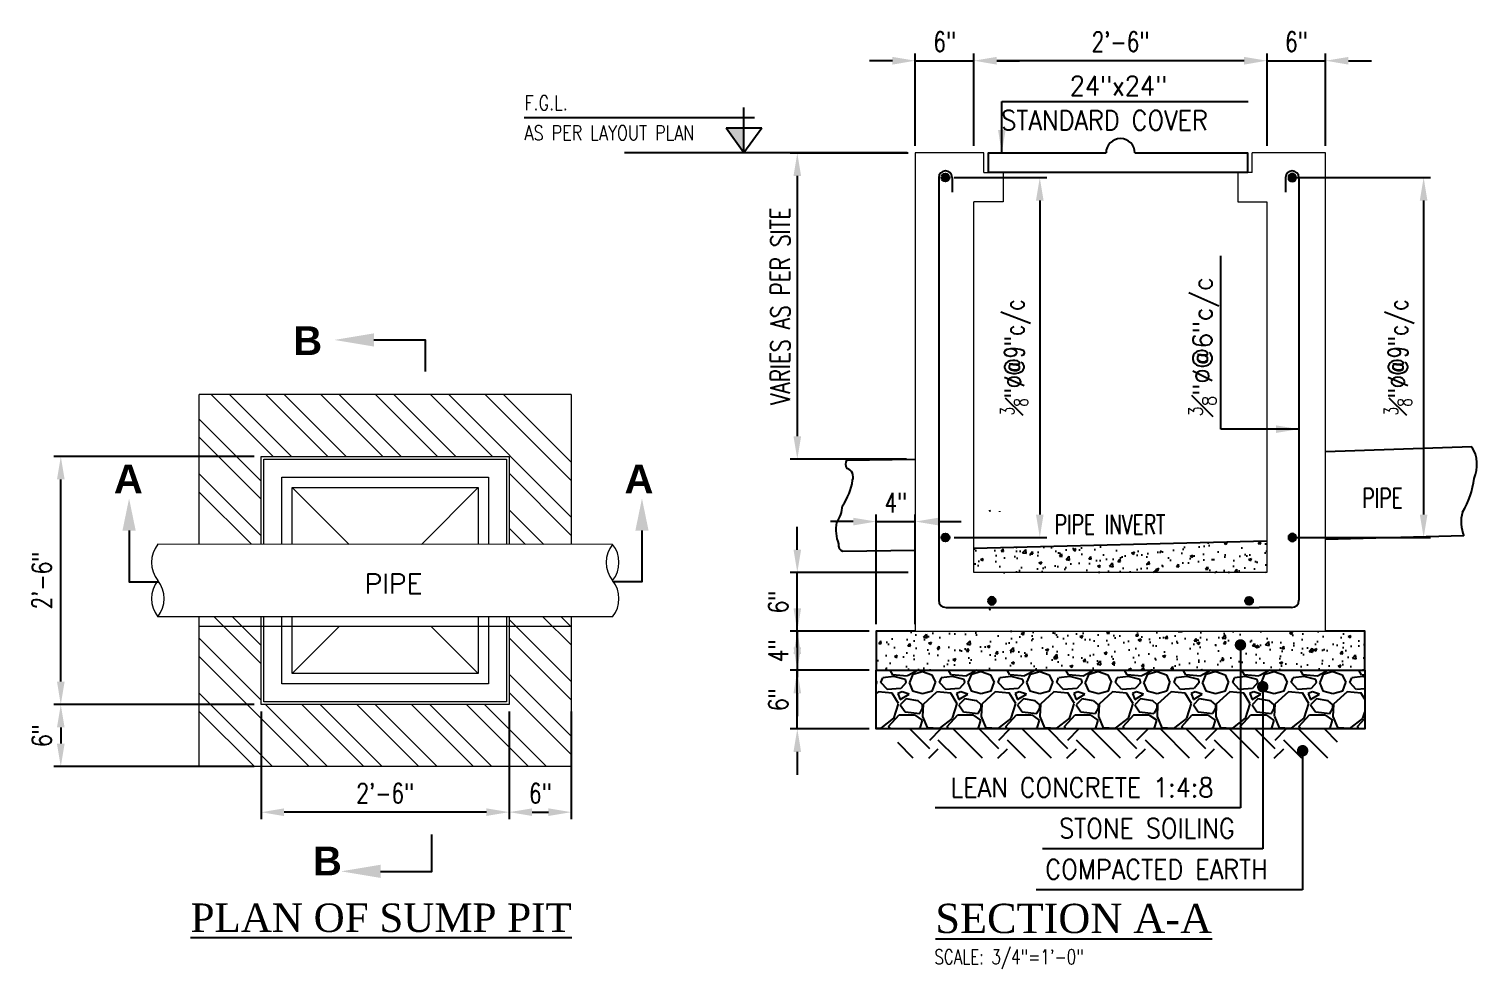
# Model space of a CAD drawing. Header units: feet. Extents: x 50754 to 76410, y 49660 to 67674.
# Drawn here: x 55891.7 to 56039.9, y 67235.7 to 67331.9 of the extents above; entities that cross this region are included whole.
import ezdxf

# ---------------------------------------------------------------- set-up
doc = ezdxf.new("R2010")
doc.units = ezdxf.units.FT
doc.header["$PDMODE"] = 32
doc.linetypes.add('HIDDENX2', pattern=[0.75, 0.5, -0.25])
for name, color, linetype in [('A-TYP-H-TEXT', 2, 'Continuous'), ('A-TYP-ST-LEVEL', 1, 'Continuous'), ('axis', 8, 'Continuous'), ('BEAM', 2, 'Continuous'), ('BOT-STEEL', 6, 'Continuous'), ('dim', 1, 'Continuous'), ('hatch', 8, 'Continuous'), ('PL', 1, 'Continuous'), ('S-BLOWUP COLUMN', 4, 'Continuous'), ('Sewer Details Hatch', 1, 'Continuous'), ('TEXT', 3, 'Continuous'), ('Water Supply Details Text', 3, 'Continuous'), ('X Line', 1, 'Continuous')]:
    doc.layers.add(name, color=color, linetype=linetype)
doc.layers.add('P Man Hole Details', color=3, linetype='Continuous', lineweight=0)
doc.styles.add('HADINGS', font='times.ttf')
doc.styles.add('L100', font='simplex_.ttf', dxfattribs={"height": 0.1})
doc.styles.add('rizwan', font='romans.shx', dxfattribs={"width": 0.75})
doc.styles.add('ROMANC', font='times.ttf')
doc.styles.add('ROMANS', font='romans.shx', dxfattribs={"width": 0.9})
doc.styles.add('SECTION TX', font='romans.shx', dxfattribs={"width": 0.7})
doc.styles.add('STYLE4', font='romans.shx')
doc.dimstyles.new('STYLE-64', dxfattribs={"dimscale": 64, "dimtxt": 0.09375, "dimasz": 0.09375, "dimexe": 0.0625, "dimexo": 0.0625, "dimgap": 0.03125, "dimtad": 1, "dimzin": 3, "dimdsep": 46, "dimlunit": 4, "dimtxsty": 'rizwan', "dimcen": 0.125, "dimdle": 4, "dimclrd": 1, "dimclre": 1, "dimclrt": 2, "dimadec": 0, "dimazin": 0, "dimtfac": 0.5, "dimtix": 1, "dimtmove": 2, "dimatfit": 3, "dimfxl": 1, "dimfrac": 1, "dimtolj": 1, "dimtzin": 3, "dimarcsym": 0})

# ---------------------------------------------------------------- blocks, each defined once
blk = doc.blocks.new('*D62')
at = {"layer": 'Defpoints', "color": 0, "ltscale": 1.5, "transparency": 16777216}
for p in [(55940.85, 67262.74, -4159.8), (55947.2, 67262.74, -4159.8), (55947.2, 67251.73)]:
    blk.add_point(p, dxfattribs=at)
at = {"layer": 'dim', "color": 1, "lineweight": -2, "ltscale": 1.5, "transparency": 16777216}
for p, q in [((55940.85, 67262.02), (55940.85, 67251.01)), ((55947.2, 67262.02), (55947.2, 67251.01)), ((55943.2, 67251.73), (55944.86, 67251.73))]:
    blk.add_line(p, q, dxfattribs=at)
at = {"layer": 'dim', "color": 1, "ltscale": 1.5, "transparency": 16777216}
for points in [[(55943.2, 67252.12), (55943.2, 67251.34), (55940.85, 67251.73)], [(55944.86, 67252.12), (55944.86, 67251.34), (55947.2, 67251.73)]]:
    blk.add_solid(points, dxfattribs=at)
at = {"layer": 'dim', "color": 2, "ltscale": 1.5, "transparency": 16777216, "insert": (55944.03, 67253.67), "char_height": 2, "attachment_point": 5, "style": 'rizwan'}
blk.add_mtext('\\A1;6"', dxfattribs=at)
blk = doc.blocks.new('*D63')
at = {"layer": 'Defpoints', "color": 0, "ltscale": 1.5, "transparency": 16777216}
for p in [(55915.46, 67262.74, -4159.8), (55894.95, 67256.4), (55915.46, 67256.4, -4159.8)]:
    blk.add_point(p, dxfattribs=at)
at = {"layer": 'dim', "color": 1, "lineweight": -2, "ltscale": 1.5, "transparency": 16777216}
for p, q in [((55914.74, 67262.74), (55894.23, 67262.74)), ((55894.95, 67260.4), (55894.95, 67258.74)), ((55914.74, 67256.4), (55894.23, 67256.4))]:
    blk.add_line(p, q, dxfattribs=at)
at = {"layer": 'dim', "color": 1, "ltscale": 1.5, "transparency": 16777216}
for points in [[(55894.56, 67260.4), (55895.34, 67260.4), (55894.95, 67262.74)], [(55894.56, 67258.74), (55895.34, 67258.74), (55894.95, 67256.4)]]:
    blk.add_solid(points, dxfattribs=at)
at = {"layer": 'dim', "color": 2, "ltscale": 1.5, "transparency": 16777216, "insert": (55893.01, 67259.57), "char_height": 2, "attachment_point": 5, "rotation": 90, "style": 'rizwan'}
blk.add_mtext('\\A1;6"', dxfattribs=at)
blk = doc.blocks.new('*D54')
at = {"layer": 'Defpoints', "color": 0, "ltscale": 1.5, "transparency": 16777216}
for p in [(55894.95, 67288.13), (55915.46, 67288.13, -4159.8), (55915.46, 67262.74, -4159.8)]:
    blk.add_point(p, dxfattribs=at)
at = {"layer": 'dim', "color": 1, "lineweight": -2, "ltscale": 1.5, "transparency": 16777216}
for p, q in [((55914.74, 67288.13), (55894.23, 67288.13)), ((55894.95, 67265.09), (55894.95, 67285.79)), ((55914.74, 67262.74), (55894.23, 67262.74))]:
    blk.add_line(p, q, dxfattribs=at)
at = {"layer": 'dim', "color": 1, "ltscale": 1.5, "transparency": 16777216}
for points in [[(55894.56, 67285.79), (55895.34, 67285.79), (55894.95, 67288.13)], [(55894.56, 67265.09), (55895.34, 67265.09), (55894.95, 67262.74)]]:
    blk.add_solid(points, dxfattribs=at)
at = {"layer": 'dim', "color": 2, "ltscale": 1.5, "transparency": 16777216, "insert": (55893.01, 67275.44), "char_height": 2, "attachment_point": 5, "rotation": 90, "style": 'rizwan'}
blk.add_mtext('\\A1;2\'-6"', dxfattribs=at)
blk = doc.blocks.new('*D55')
at = {"layer": 'Defpoints', "color": 0, "ltscale": 1.5, "transparency": 16777216}
for p in [(55915.46, 67262.74, -4159.8), (55940.85, 67262.75, -4159.8), (55915.46, 67251.72)]:
    blk.add_point(p, dxfattribs=at)
at = {"layer": 'dim', "color": 1, "lineweight": -2, "ltscale": 1.5, "transparency": 16777216}
for p, q in [((55915.46, 67262.02), (55915.46, 67251)), ((55940.85, 67262.03), (55940.85, 67251.01)), ((55938.51, 67251.73), (55917.81, 67251.73))]:
    blk.add_line(p, q, dxfattribs=at)
at = {"layer": 'dim', "color": 1, "ltscale": 1.5, "transparency": 16777216}
for points in [[(55917.81, 67252.12), (55917.81, 67251.33), (55915.46, 67251.72)], [(55938.51, 67252.12), (55938.51, 67251.34), (55940.85, 67251.73)]]:
    blk.add_solid(points, dxfattribs=at)
at = {"layer": 'dim', "color": 2, "ltscale": 1.5, "transparency": 16777216, "insert": (55928.16, 67253.67), "char_height": 2, "attachment_point": 5, "rotation": 0.0073, "style": 'rizwan'}
blk.add_mtext('\\A1;2\'-6"', dxfattribs=at)
blk = doc.blocks.new('*D101')
at = {"layer": 'Defpoints', "color": 0, "ltscale": 1.5, "transparency": 16777216}
for p in [(55988.42, 67328.64), (55982.42, 67319.19), (55988.42, 67319.19)]:
    blk.add_point(p, dxfattribs=at)
at = {"layer": 'dim', "color": 1, "lineweight": -2, "ltscale": 1.5, "transparency": 16777216}
for p, q in [((55980.07, 67328.64), (55977.73, 67328.64)), ((55982.42, 67319.91), (55982.42, 67329.36)), ((55982.42, 67328.64), (55988.42, 67328.64)), ((55988.42, 67319.91), (55988.42, 67329.36)), ((55990.76, 67328.64), (55993.1, 67328.64))]:
    blk.add_line(p, q, dxfattribs=at)
at = {"layer": 'dim', "color": 1, "ltscale": 1.5, "transparency": 16777216}
for points in [[(55980.07, 67329.03), (55980.07, 67328.24), (55982.42, 67328.64)], [(55990.76, 67329.03), (55990.76, 67328.24), (55988.42, 67328.64)]]:
    blk.add_solid(points, dxfattribs=at)
at = {"layer": 'dim', "color": 2, "ltscale": 1.5, "transparency": 16777216, "insert": (55985.42, 67330.58), "char_height": 2, "attachment_point": 5, "style": 'rizwan'}
blk.add_mtext('\\A1;6"', dxfattribs=at)
blk = doc.blocks.new('*D102')
at = {"layer": 'Defpoints', "color": 0, "ltscale": 1.5, "transparency": 16777216}
for p in [(56024.42, 67328.64), (56018.42, 67319.19), (56024.42, 67319.19)]:
    blk.add_point(p, dxfattribs=at)
at = {"layer": 'dim', "color": 1, "lineweight": -2, "ltscale": 1.5, "transparency": 16777216}
for p, q in [((56016.07, 67328.64), (56013.73, 67328.64)), ((56018.42, 67319.91), (56018.42, 67329.36)), ((56018.42, 67328.64), (56024.42, 67328.64)), ((56024.42, 67319.91), (56024.42, 67329.36)), ((56026.76, 67328.64), (56029.1, 67328.64))]:
    blk.add_line(p, q, dxfattribs=at)
at = {"layer": 'dim', "color": 1, "ltscale": 1.5, "transparency": 16777216}
for points in [[(56016.07, 67329.03), (56016.07, 67328.24), (56018.42, 67328.64)], [(56026.76, 67329.03), (56026.76, 67328.24), (56024.42, 67328.64)]]:
    blk.add_solid(points, dxfattribs=at)
at = {"layer": 'dim', "color": 2, "ltscale": 1.5, "transparency": 16777216, "insert": (56021.42, 67330.58), "char_height": 2, "attachment_point": 5, "style": 'rizwan'}
blk.add_mtext('\\A1;6"', dxfattribs=at)
blk = doc.blocks.new('*D103')
at = {"layer": 'Defpoints', "color": 0, "ltscale": 1.5, "transparency": 16777216}
for p in [(55982.42, 67319.19), (55970.34, 67287.87), (55982.23, 67287.87)]:
    blk.add_point(p, dxfattribs=at)
at = {"layer": 'dim', "color": 1, "lineweight": -2, "ltscale": 1.5, "transparency": 16777216}
for p, q in [((55981.7, 67319.19), (55969.62, 67319.19)), ((55970.34, 67316.85), (55970.34, 67290.21)), ((55981.51, 67287.87), (55969.62, 67287.87))]:
    blk.add_line(p, q, dxfattribs=at)
at = {"layer": 'dim', "color": 1, "ltscale": 1.5, "transparency": 16777216}
for points in [[(55969.95, 67316.85), (55970.73, 67316.85), (55970.34, 67319.19)], [(55969.95, 67290.21), (55970.73, 67290.21), (55970.34, 67287.87)]]:
    blk.add_solid(points, dxfattribs=at)
at = {"layer": 'dim', "color": 2, "ltscale": 1.5, "transparency": 16777216, "insert": (55968.59, 67303.53), "char_height": 2, "attachment_point": 5, "rotation": 90, "style": 'rizwan'}
blk.add_mtext('\\A1;VARIES AS PER SITE', dxfattribs=at)
blk = doc.blocks.new('*D104')
at = {"layer": 'Defpoints', "color": 0, "ltscale": 1.5, "transparency": 16777216}
for p in [(55970.34, 67276.25), (55982.42, 67276.25), (55978.42, 67270.25)]:
    blk.add_point(p, dxfattribs=at)
at = {"layer": 'dim', "color": 1, "lineweight": -2, "ltscale": 1.5, "transparency": 16777216}
for p, q in [((55970.34, 67278.59), (55970.34, 67280.94)), ((55981.7, 67276.25), (55969.62, 67276.25)), ((55970.34, 67270.25), (55970.34, 67276.25)), ((55977.7, 67270.25), (55969.62, 67270.25)), ((55970.34, 67267.9), (55970.34, 67265.56))]:
    blk.add_line(p, q, dxfattribs=at)
at = {"layer": 'dim', "color": 1, "ltscale": 1.5, "transparency": 16777216}
for points in [[(55969.95, 67278.59), (55970.73, 67278.59), (55970.34, 67276.25)], [(55969.95, 67267.9), (55970.73, 67267.9), (55970.34, 67270.25)]]:
    blk.add_solid(points, dxfattribs=at)
at = {"layer": 'dim', "color": 2, "ltscale": 1.5, "transparency": 16777216, "insert": (55968.4, 67273.25), "char_height": 2, "attachment_point": 5, "rotation": 90, "style": 'rizwan'}
blk.add_mtext('\\A1;6"', dxfattribs=at)
blk = doc.blocks.new('*D105')
at = {"layer": 'Defpoints', "color": 0, "ltscale": 1.5, "transparency": 16777216}
for p in [(55978.42, 67270.25), (55970.34, 67266.25), (55978.42, 67266.25)]:
    blk.add_point(p, dxfattribs=at)
at = {"layer": 'dim', "color": 1, "lineweight": -2, "ltscale": 1.5, "transparency": 16777216}
for p, q in [((55970.34, 67272.59), (55970.34, 67274.94)), ((55977.7, 67270.25), (55969.62, 67270.25)), ((55970.34, 67270.25), (55970.34, 67266.25)), ((55977.7, 67266.25), (55969.62, 67266.25)), ((55970.34, 67263.9), (55970.34, 67261.56))]:
    blk.add_line(p, q, dxfattribs=at)
at = {"layer": 'dim', "color": 1, "ltscale": 1.5, "transparency": 16777216}
for points in [[(55969.95, 67272.59), (55970.73, 67272.59), (55970.34, 67270.25)], [(55969.95, 67263.9), (55970.73, 67263.9), (55970.34, 67266.25)]]:
    blk.add_solid(points, dxfattribs=at)
at = {"layer": 'dim', "color": 2, "ltscale": 1.5, "transparency": 16777216, "insert": (55968.4, 67268.25), "char_height": 2, "attachment_point": 5, "rotation": 90, "style": 'rizwan'}
blk.add_mtext('\\A1;4"', dxfattribs=at)
blk = doc.blocks.new('A$C76BB0DB5')
at = {"layer": 'BOT-STEEL', "ltscale": 0.05}
h = blk.add_hatch(color=256, dxfattribs=at)
h.dxf.hatch_style = 1
h.paths.add_polyline_path([(-0.75, 0, 1), (0.75, 0, 1)])
blk.add_circle((0, 0), 0.75, dxfattribs=at)
blk = doc.blocks.new('*D106')
at = {"layer": 'Defpoints', "color": 0, "ltscale": 1.5, "transparency": 16777216}
for p in [(55982.42, 67281.47), (55978.42, 67270.25), (55982.42, 67270.25)]:
    blk.add_point(p, dxfattribs=at)
at = {"layer": 'dim', "color": 1, "lineweight": -2, "ltscale": 1.5, "transparency": 16777216}
for p, q in [((55978.42, 67270.97), (55978.42, 67282.19)), ((55982.42, 67270.97), (55982.42, 67282.19)), ((55976.07, 67281.47), (55973.73, 67281.47)), ((55978.42, 67281.47), (55982.42, 67281.47)), ((55984.76, 67281.47), (55987.1, 67281.47))]:
    blk.add_line(p, q, dxfattribs=at)
at = {"layer": 'dim', "color": 1, "ltscale": 1.5, "transparency": 16777216}
for points in [[(55976.07, 67281.86), (55976.07, 67281.08), (55978.42, 67281.47)], [(55984.76, 67281.86), (55984.76, 67281.08), (55982.42, 67281.47)]]:
    blk.add_solid(points, dxfattribs=at)
at = {"layer": 'dim', "color": 2, "ltscale": 1.5, "transparency": 16777216, "insert": (55980.42, 67283.41), "char_height": 2, "attachment_point": 5, "style": 'rizwan'}
blk.add_mtext('\\A1;4"', dxfattribs=at)
blk = doc.blocks.new('*D107')
at = {"layer": 'Defpoints', "color": 0, "ltscale": 1.5, "transparency": 16777216}
for p in [(55988.42, 67328.64), (55988.42, 67319.19), (56018.42, 67319.19)]:
    blk.add_point(p, dxfattribs=at)
at = {"layer": 'dim', "color": 1, "lineweight": -2, "ltscale": 1.5, "transparency": 16777216}
for p, q in [((55988.42, 67319.91), (55988.42, 67329.36)), ((56016.07, 67328.64), (55990.76, 67328.64)), ((56018.42, 67319.91), (56018.42, 67329.36))]:
    blk.add_line(p, q, dxfattribs=at)
at = {"layer": 'dim', "color": 1, "ltscale": 1.5, "transparency": 16777216}
for points in [[(55990.76, 67329.03), (55990.76, 67328.24), (55988.42, 67328.64)], [(56016.07, 67329.03), (56016.07, 67328.24), (56018.42, 67328.64)]]:
    blk.add_solid(points, dxfattribs=at)
at = {"layer": 'dim', "color": 2, "ltscale": 1.5, "transparency": 16777216, "insert": (56003.42, 67330.58), "char_height": 2, "attachment_point": 5, "style": 'rizwan'}
blk.add_mtext('\\A1;2\'-6"', dxfattribs=at)
blk = doc.blocks.new('*D108')
at = {"layer": 'Defpoints', "color": 0, "ltscale": 1.5, "transparency": 16777216}
for p in [(55985.68, 67316.68), (55985.68, 67279.84), (55995.16, 67279.84)]:
    blk.add_point(p, dxfattribs=at)
at = {"layer": 'dim', "color": 1, "lineweight": -2, "ltscale": 1.5, "transparency": 16777216}
for p, q in [((55986.4, 67316.68), (55995.88, 67316.68)), ((55995.16, 67314.33), (55995.16, 67282.19)), ((55986.4, 67279.84), (55995.88, 67279.84))]:
    blk.add_line(p, q, dxfattribs=at)
at = {"layer": 'dim', "color": 1, "ltscale": 1.5, "transparency": 16777216}
for points in [[(55994.77, 67314.33), (55995.55, 67314.33), (55995.16, 67316.68)], [(55994.77, 67282.19), (55995.55, 67282.19), (55995.16, 67279.84)]]:
    blk.add_solid(points, dxfattribs=at)
at = {"layer": 'dim', "color": 2, "ltscale": 1.5, "transparency": 16777216, "insert": (55992.68, 67298.26), "char_height": 2, "attachment_point": 5, "rotation": 90, "style": 'rizwan'}
blk.add_mtext('\\A1;{\\H0.7x;\\S3#8;\\H1.4286x;"%%C@9"c/c}', dxfattribs=at)
blk = doc.blocks.new('*D109')
at = {"layer": 'Defpoints', "color": 0, "ltscale": 1.5, "transparency": 16777216}
for p in [(56020.6, 67316.68), (56020.6, 67279.84), (56034.45, 67279.84)]:
    blk.add_point(p, dxfattribs=at)
at = {"layer": 'dim', "color": 1, "lineweight": -2, "ltscale": 1.5, "transparency": 16777216}
for p, q in [((56021.32, 67316.68), (56035.17, 67316.68)), ((56034.45, 67314.33), (56034.45, 67282.19)), ((56021.32, 67279.84), (56035.17, 67279.84))]:
    blk.add_line(p, q, dxfattribs=at)
at = {"layer": 'dim', "color": 1, "ltscale": 1.5, "transparency": 16777216}
for points in [[(56034.06, 67314.33), (56034.84, 67314.33), (56034.45, 67316.68)], [(56034.06, 67282.19), (56034.84, 67282.19), (56034.45, 67279.84)]]:
    blk.add_solid(points, dxfattribs=at)
at = {"layer": 'dim', "color": 2, "ltscale": 1.5, "transparency": 16777216, "insert": (56031.96, 67298.26), "char_height": 2, "attachment_point": 5, "rotation": 90, "style": 'rizwan'}
blk.add_mtext('\\A1;{\\H0.7x;\\S3#8;\\H1.4286x;"%%C@9"c/c}', dxfattribs=at)
blk = doc.blocks.new('*D110')
at = {"layer": 'Defpoints', "color": 0, "ltscale": 1.5, "transparency": 16777216}
for p in [(55970.34, 67266.25), (55978.42, 67266.25), (55978.42, 67260.25)]:
    blk.add_point(p, dxfattribs=at)
at = {"layer": 'dim', "color": 1, "lineweight": -2, "ltscale": 1.5, "transparency": 16777216}
for p, q in [((55970.34, 67268.59), (55970.34, 67270.94)), ((55977.7, 67266.25), (55969.62, 67266.25)), ((55970.34, 67260.25), (55970.34, 67266.25)), ((55977.7, 67260.25), (55969.62, 67260.25)), ((55970.34, 67257.9), (55970.34, 67255.56))]:
    blk.add_line(p, q, dxfattribs=at)
at = {"layer": 'dim', "color": 1, "ltscale": 1.5, "transparency": 16777216}
for points in [[(55969.95, 67268.59), (55970.73, 67268.59), (55970.34, 67266.25)], [(55969.95, 67257.9), (55970.73, 67257.9), (55970.34, 67260.25)]]:
    blk.add_solid(points, dxfattribs=at)
at = {"layer": 'dim', "color": 2, "ltscale": 1.5, "transparency": 16777216, "insert": (55968.4, 67263.25), "char_height": 2, "attachment_point": 5, "rotation": 90, "style": 'rizwan'}
blk.add_mtext('\\A1;6"', dxfattribs=at)

msp = doc.modelspace()

# ---------------------------------------------------------------- hatches: boundary and pattern name
at = {"layer": 'A-TYP-ST-LEVEL', "linetype": 'Continuous', "ltscale": 1.5}
msp.add_hatch(color=1, dxfattribs=at).paths.add_polyline_path([(55963.05128, 67321.72598), (55964.88092, 67321.72598), (55964.88092, 67319.19467)])
at = {"layer": 'BEAM'}
h = msp.add_hatch(dxfattribs=at)
h.set_pattern_fill('AR-CONC', color=252, scale=0.416667, style=0)
h.set_pattern_definition([(50, (57427.6597, 64257.3092), (2.9885841, -0.2614672), [0.3125, -3.4375]), (355, (57427.6597, 64257.3092), (-0.5781306, 3.134134), [0.25, -2.75]), (100.45144, (57427.9088, 64257.2874), (2.4104535, 2.8726666), [0.265584, -2.9214255]), (46.1842, (57427.6597, 64258.1425), (4.446839, -0.6896637), [0.46875, -5.15625]), (96.63564, (57428.0303, 64258.085), (3.894425, 4.0588275), [0.3983764, -4.3821407]), (351.18416, (57427.6597, 64258.1425), (3.894425, 4.0588275), [0.375, -4.125]), (21, (57428.0764, 64257.9342), (2.4871127, -1.6775787), [0.3125, -3.4375]), (326, (57428.0764, 64257.9342), (1.013814, 3.0214585), [0.25, -2.75]), (71.45144, (57428.2837, 64257.7944), (3.5009266, 1.3438798), [0.265584, -2.9214255]), (37.5, (57427.6597, 64257.3092), (0.05066606, 1.38705772), [0, -2.7166667, 0, -2.7916667, 0, -2.7604167]), (7.5, (57427.6597, 64257.3092), (1.0961231, 1.6433821), [0, -1.5916667, 0, -2.6541667, 0, -1.0520833]), (327.5, (57426.7306, 64257.3092), (2.22426015, -0.09397863), [0, -1.0416667, 0, -3.25, 0, -4.3125]), (317.5, (57426.314, 64257.3092), (2.4299424, 0.4171041), [0, -1.3541667, 0, -2.1583333, 0, -3.0625])])
h.paths.add_polyline_path([(56018.41715, 67276.2481), (56018.41715, 67279.47752), (55988.41715, 67278.69913), (55988.41715, 67276.2481)])
h = msp.add_hatch(dxfattribs=at)
h.set_pattern_fill('AR-CONC', color=252, scale=0.416667, style=0)
h.set_pattern_definition([(50, (54895.4333, 65171.3706), (2.988584, -0.2614672), [0.3125, -3.4375]), (355, (54895.4333, 65171.3706), (-0.5781306, 3.134134), [0.25, -2.75]), (100.45144, (54895.6823, 65171.3488), (2.4104535, 2.8726666), [0.265584, -2.9214255]), (46.1842, (54895.4333, 65172.204), (4.446839, -0.6896637), [0.46875, -5.15625]), (96.63564, (54895.804, 65172.1465), (3.894425, 4.0588275), [0.398376, -4.382141]), (351.18416, (54895.4333, 65172.204), (3.894425, 4.0588275), [0.375, -4.125]), (21, (54895.85, 65171.9956), (2.4871127, -1.6775787), [0.3125, -3.4375]), (326, (54895.85, 65171.9956), (1.013814, 3.0214585), [0.25, -2.75]), (71.45144, (54896.0572, 65171.8558), (3.5009266, 1.3438798), [0.265584, -2.9214255]), (37.5, (54895.4333, 65171.3706), (0.05066606, 1.38705772), [0, -2.7166667, 0, -2.7916667, 0, -2.7604167]), (7.5, (54895.4333, 65171.3706), (1.0961231, 1.6433821), [0, -1.5916667, 0, -2.6541667, 0, -1.0520833]), (327.5, (54894.5041, 65171.3706), (2.22426015, -0.09397863), [0, -1.0416667, 0, -3.25, 0, -4.3125]), (317.5, (54894.0874, 65171.3706), (2.4299424, 0.4171041), [0, -1.3541667, 0, -2.1583333, 0, -3.0625])])
h.paths.add_polyline_path([(56028.41715, 67266.2481), (56028.41715, 67270.2481), (56015.30649, 67270.2481), (55982.41715, 67270.2481), (55978.41715, 67270.2481), (55978.41715, 67266.2481)])
h = msp.add_hatch(dxfattribs=at)
h.set_pattern_fill('EARTH', color=252, scale=20, angle=45, style=0)
h.set_pattern_definition([(45, (-159443.267, 21473.942), (4e-16, 7.07106781), [5, -5]), (45, (-159444.593, 21475.268), (4e-16, 7.07106781), [5, -5]), (45, (-159445.9186, 21476.5937), (4e-16, 7.07106781), [5, -5]), (135, (-159445.9186, 21477.4776), (-7.07106781, 9e-16), [5, -5]), (135, (-159444.593, 21478.8034), (-7.07106781, 9e-16), [5, -5]), (135, (-159443.267, 21480.129), (-7.07106781, 9e-16), [5, -5])])
h.paths.add_polyline_path([(56025.63505, 67260.2481), (56023.75374, 67260.2481), (55980.61858, 67260.2481), (55980.61858, 67257.2481), (56025.63505, 67257.2481)])
at = {"layer": 'hatch'}
h = msp.add_hatch(dxfattribs=at)
h.set_pattern_fill('GRAVEL', color=252, scale=6)
h.set_pattern_definition([(228.012788, (56485.44597, 65476.96106), (-48, -54), [0.807216, -79.914528]), (184.96974, (56484.90597, 65476.36106), (72, 6), [1.385208, -137.135549]), (132.510447, (56483.52597, 65476.24106), (60, -66), [0.976728, -96.696196]), (267.273689, (56481.18597, 65474.74106), (6, 120), [1.261428, -124.881348]), (292.833654, (56481.12597, 65473.48106), (-30, 72), [1.23693, -122.456239]), (357.273689, (56481.60597, 65472.34106), (-120, 6), [1.261428, -124.881348]), (37.69424, (56482.86597, 65472.28106), (-78, -60), [1.668174, -165.149091]), (72.255328, (56484.18597, 65473.30106), (42, 132), [1.574928, -155.917929]), (121.429566, (56484.66597, 65474.80106), (-48, 78), [1.2657, -125.304439]), (175.236358, (56484.00597, 65475.88106), (66, -6), [1.444992, -70.804575]), (222.397438, (56482.56597, 65476.00106), (-72, -66), [1.868688, -185.00025]), (138.814075, (56487.126, 65474.68106), (-42, 36), [0.637806, -63.143069]), (171.469234, (56486.64597, 65475.10106), (78, -12), [1.213422, -120.129068]), (225, (56485.446, 65475.281), (-7e-16, -6), [0.848526, -7.636755]), (203.19859, (56485.026, 65476.00106), (30, 12), [0.456948, -45.23769]), (291.80141, (56484.606, 65475.821), (-6, 18), [0.646218, -31.66477]), (30.963757, (56484.846, 65475.2211), (18, 12), [1.049574, -33.936137]), (161.56505, (56485.746, 65475.761), (12, -6), [0.758946, -18.21472]), (16.38954, (56481.12597, 65475.82106), (60, 18), [1.0632, -105.25707]), (70.346176, (56482.14597, 65476.12106), (-24, -66), [0.891966, -88.304446]), (293.19859, (56485.746, 65476.96106), (-12, 30), [0.91389, -44.780749]), (343.61046, (56486.10597, 65476.12106), (-60, 18), [1.0632, -105.25707]), (339.443955, (56481.126, 65472.10106), (-30, 12), [1.02528, -50.238742]), (294.77514, (56482.08597, 65471.74106), (-30, 66), [0.859068, -85.047858]), (66.80141, (56485.806, 65470.96106), (12, 30), [0.91389, -44.780749]), (17.354025, (56486.16597, 65471.80106), (-78, -24), [1.005786, -99.572542]), (69.443955, (56482.866, 65470.96106), (-12, -30), [0.51264, -50.751382]), (101.30993, (56485.446, 65470.961), (-6, 24), [0.30594, -30.288177]), (165.96376, (56485.386, 65471.261), (18, -6), [1.23693, -23.501704]), (186.009006, (56484.18597, 65471.56106), (60, 6), [1.1463, -113.483539]), (303.69007, (56484.846, 65474.681), (-6, 12), [0.865332, -20.767976]), (353.157227, (56485.32597, 65473.96106), (102, -12), [1.510764, -149.565376]), (60.945396, (56486.826, 65473.78106), (-24, -42), [0.617736, -61.156045]), (90, (56487.126, 65474.321), (-6, 6), [0.36, -5.64]), (120.256437, (56484.06597, 65471.74106), (24, -42), [0.833544, -82.52112]), (48.012788, (56483.64597, 65472.46106), (48, 54), [1.614432, -79.107312]), (0, (56484.726, 65473.661), (6, 6), [1.56, -4.44]), (325.304846, (56486.28597, 65473.66106), (60, -42), [0.948684, -93.919646]), (254.054604, (56487.066, 65473.12106), (-6, -24), [0.873612, -42.807047]), (207.645975, (56486.82597, 65472.28106), (-114, -60), [1.42239, -140.816845]), (175.426079, (56485.56597, 65471.62106), (-78, 6), [1.504794, -148.97444])])
h.paths.add_polyline_path([(56028.41715, 67266.2481), (55978.41715, 67266.2481), (55978.41715, 67260.2481), (56028.41715, 67260.2481)])

# ---------------------------------------------------------------- linework, layer by layer
at = {"layer": 'A-TYP-ST-LEVEL', "color": 3, "linetype": 'Continuous', "ltscale": 1.5}
for p, q in [((55964.88092, 67319.19467), (55964.88092, 67323.85932)), ((55965.94759, 67322.79265), (55942.39637, 67322.79265)), ((55966.71056, 67321.72598), (55963.05128, 67321.72598)), ((55966.71056, 67321.72598), (55964.88092, 67319.19467))]:
    msp.add_line(p, q, dxfattribs=at)
at = {"layer": 'A-TYP-ST-LEVEL', "linetype": 'Continuous', "ltscale": 1.5}
msp.add_line((55964.88092, 67319.19467), (55963.05128, 67321.72598), dxfattribs=at)
at = {"layer": 'dim', "ltscale": 1.5}
msp.add_line((56018.41715, 67279.47752), (55988.41715, 67278.69913), dxfattribs=at)
at = {"layer": 'P Man Hole Details'}
for p, q in [((55909.11544, 67279.14224, -8319.60326), (55909.11673, 67294.48194, -8319.60326)), ((55947.2015, 67294.47872, -8319.60326), (55909.11673, 67294.48194, -8319.60326)), ((55916.69033, 67288.13383, -8319.60326), (55910.3434, 67294.48183, -8319.60326)), ((55918.56047, 67288.13368, -8319.60326), (55912.21354, 67294.48167, -8319.60326)), ((55922.30075, 67288.13336, -8319.60326), (55915.95382, 67294.48136, -8319.60326)), ((55924.17089, 67288.1332, -8319.60326), (55917.82396, 67294.4812, -8319.60326)), ((55927.91116, 67288.13289, -8319.60326), (55921.56424, 67294.48088, -8319.60326)), ((55929.7813, 67288.13273, -8319.60326), (55923.43438, 67294.48073, -8319.60326)), ((55933.52158, 67288.13241, -8319.60326), (55927.17465, 67294.48041, -8319.60326)), ((55935.39172, 67288.13226, -8319.60326), (55929.04479, 67294.48025, -8319.60326)), ((55939.13199, 67288.13194, -8319.60326), (55932.78507, 67294.47994, -8319.60326)), ((55947.20044, 67281.93243, -8319.60326), (55934.65521, 67294.47978, -8319.60326)), ((55947.20076, 67285.67271, -8319.60326), (55938.39549, 67294.47946, -8319.60326)), ((55947.20092, 67287.54284, -8319.60326), (55940.26562, 67294.47931, -8319.60326)), ((55947.2015, 67294.47872, -8319.60326), (55947.20021, 67279.13902, -8319.60326)), ((55915.46345, 67285.62033, -8319.60326), (55909.11652, 67291.96833, -8319.60326)), ((55915.46329, 67283.75019, -8319.60326), (55909.11636, 67290.09819, -8319.60326)), ((55915.4629, 67279.1417, -8319.60326), (55915.46366, 67288.13394, -8319.60326)), ((55915.46366, 67288.13394, -8319.60326), (55940.8535, 67288.1318, -8319.60326)), ((55940.8535, 67288.1318, -8319.60326), (55940.85275, 67279.13956, -8319.60326)), ((55915.72738, 67279.14168, -8319.60326), (55915.72811, 67287.86944, -8319.60326)), ((55915.72811, 67287.86944, -8319.60326), (55940.589, 67287.86734, -8319.60326)), ((55940.589, 67287.86734, -8319.60326), (55940.58827, 67279.13958, -8319.60326)), ((55915.46297, 67280.00992, -8319.60326), (55909.11605, 67286.35791, -8319.60326)), ((55917.57872, 67279.14152, -8319.60326), (55917.5793, 67286.01794, -8319.60326)), ((55917.5793, 67286.01794, -8319.60326), (55938.73751, 67286.01615, -8319.60326)), ((55938.73751, 67286.01615, -8319.60326), (55938.73693, 67279.13974, -8319.60326)), ((55947.20028, 67280.06229, -8319.60326), (55940.85336, 67286.41029, -8319.60326)), ((55914.46098, 67279.14179, -8319.60326), (55909.11589, 67284.48777, -8319.60326)), ((55918.63663, 67279.14143, -8319.60326), (55918.63712, 67284.95994, -8319.60326)), ((55918.63712, 67284.95994, -8319.60326), (55937.67951, 67284.95833, -8319.60326)), ((55918.63712, 67284.95994, -8319.60326), (55924.45514, 67279.14094, -8319.60326)), ((55937.67951, 67284.95833, -8319.60326), (55931.86051, 67279.14032, -8319.60326)), ((55937.67951, 67284.95833, -8319.60326), (55937.67901, 67279.13983, -8319.60326)), ((55944.3832, 67279.13926, -8319.60326), (55940.85304, 67282.67001, -8319.60326)), ((55942.51306, 67279.13942, -8319.60326), (55940.85289, 67280.79987, -8319.60326)), ((55951.43185, 67279.13867, -8319.60326), (55904.8838, 67279.14259, -8319.60326)), ((55951.43122, 67271.73329, -8319.60326), (55904.88317, 67271.73722, -8319.60326)), ((55909.11352, 67256.39717, -8319.60326), (55909.11481, 67271.73687, -8319.60326)), ((55915.46187, 67266.91894, -8319.60326), (55910.64489, 67271.73674, -8319.60326)), ((55915.46203, 67268.78908, -8319.60326), (55912.51503, 67271.73658, -8319.60326)), ((55915.46152, 67262.74409, -8319.60326), (55915.46228, 67271.73633, -8319.60326)), ((55915.72602, 67263.00855, -8319.60326), (55915.72675, 67271.73631, -8319.60326)), ((55917.57752, 67264.85973, -8319.60326), (55917.5781, 67271.73615, -8319.60326)), ((55918.63552, 67265.91756, -8319.60326), (55918.63601, 67271.73606, -8319.60326)), ((55937.67839, 67271.73446, -8319.60326), (55937.6779, 67265.91595, -8319.60326)), ((55938.7363, 67271.73437, -8319.60326), (55938.73572, 67264.85795, -8319.60326)), ((55940.58764, 67271.73421, -8319.60326), (55940.58691, 67263.00645, -8319.60326)), ((55940.85212, 67271.73419, -8319.60326), (55940.85136, 67262.74195, -8319.60326)), ((55947.19934, 67268.84146, -8319.60326), (55944.30739, 67271.7339, -8319.60326)), ((55947.1995, 67270.7116, -8319.60326), (55946.17753, 67271.73374, -8319.60326)), ((55947.19958, 67271.73365, -8319.60326), (55947.19829, 67256.39395, -8319.60326)), ((55909.11473, 67270.77408, -8319.60326), (55947.1995, 67270.77086, -8319.60326)), ((55923.49164, 67270.77286, -8319.60326), (55918.63552, 67265.91756, -8319.60326)), ((55932.82259, 67270.77208, -8319.60326), (55937.6779, 67265.91595, -8319.60326)), ((55947.19902, 67265.10118, -8319.60326), (55940.8521, 67271.44918, -8319.60326)), ((55915.46155, 67263.17867, -8319.60326), (55909.11463, 67269.52666, -8319.60326)), ((55947.19886, 67263.23104, -8319.60326), (55940.85194, 67269.57904, -8319.60326)), ((55920.37288, 67256.39622, -8319.60326), (55909.11447, 67267.65653, -8319.60326)), ((55937.6779, 67265.91595, -8319.60326), (55918.63552, 67265.91756, -8319.60326)), ((55947.19855, 67259.49076, -8319.60326), (55940.85162, 67265.83876, -8319.60326)), ((55938.73572, 67264.85795, -8319.60326), (55917.57752, 67264.85973, -8319.60326)), ((55916.6326, 67256.39653, -8319.60326), (55909.11415, 67263.91625, -8319.60326)), ((55940.58691, 67263.00645, -8319.60326), (55915.72602, 67263.00855, -8319.60326)), ((55947.19839, 67257.62062, -8319.60326), (55940.85147, 67263.96862, -8319.60326)), ((55914.76246, 67256.39669, -8319.60326), (55909.114, 67262.04611, -8319.60326)), ((55940.85136, 67262.74195, -8319.60326), (55915.46152, 67262.74409, -8319.60326)), ((55922.24302, 67256.39606, -8319.60326), (55915.89609, 67262.74406, -8319.60326)), ((55925.98329, 67256.39574, -8319.60326), (55919.63637, 67262.74374, -8319.60326)), ((55927.85343, 67256.39559, -8319.60326), (55921.50651, 67262.74358, -8319.60326)), ((55931.59371, 67256.39527, -8319.60326), (55925.24678, 67262.74327, -8319.60326)), ((55933.46385, 67256.39511, -8319.60326), (55927.11692, 67262.74311, -8319.60326)), ((55937.20413, 67256.3948, -8319.60326), (55930.8572, 67262.74279, -8319.60326)), ((55939.07426, 67256.39464, -8319.60326), (55932.72734, 67262.74264, -8319.60326)), ((55942.81454, 67256.39432, -8319.60326), (55936.46762, 67262.74232, -8319.60326)), ((55944.68468, 67256.39417, -8319.60326), (55938.33776, 67262.74216, -8319.60326)), ((55909.15205, 67256.39716, -8319.60326), (55909.11352, 67256.43569, -8319.60326)), ((55947.19829, 67256.39395, -8319.60326), (55909.11352, 67256.39717, -8319.60326))]:
    msp.add_line(p, q, dxfattribs=at)
for centre, start, end in [((55907.18989, 67277.29106, -8319.60326), 141.2393289, 218.7510012), ((55953.73794, 67277.28713, -8319.60326), 141.2393289, 218.7510012), ((55949.12545, 67277.28752, -8319.60326), 321.2393289, 38.7510012), ((55907.18957, 67273.58837, -8319.60326), 141.2393289, 218.7510012), ((55902.57709, 67273.58876, -8319.60326), 321.2393289, 38.7510012), ((55949.12513, 67273.58483, -8319.60326), 321.2393289, 38.7510012)]:
    msp.add_arc(centre, 2.9574, start, end, dxfattribs=at)
at = {"layer": 'PL'}
for points in [[(55982.41715, 67270.2481), (55978.41715, 67270.2481), (55978.41715, 67266.2481), (56028.41715, 67266.2481), (56028.41715, 67270.2481), (56024.41715, 67270.2481)], [(56028.41715, 67266.2481), (56028.41715, 67260.2481), (55978.41715, 67260.2481), (55978.41715, 67266.2481)]]:
    msp.add_lwpolyline(points, dxfattribs=at)
at = {"layer": 'S-BLOWUP COLUMN', "color": 6}
for p, q in [((55984.81865, 67316.67784), (55984.81865, 67273.41867)), ((55986.17792, 67316.67784), (55986.17792, 67315.18567)), ((56020.32628, 67316.67784), (56020.32628, 67315.18567)), ((56021.68555, 67316.67784), (56021.68555, 67273.41867)), ((55985.56865, 67272.66867), (56017.62079, 67272.66867)), ((56020.93555, 67272.66867), (56017.62079, 67272.66867))]:
    msp.add_line(p, q, dxfattribs=at)
for centre, radius, start, end in [((55985.49829, 67316.67784), 0.67963, 0, 180), ((56021.00592, 67316.67784), 0.67963, 0, 180), ((55985.56865, 67273.41867), 0.75, 180, 270), ((56020.93555, 67273.41867), 0.75, 270, 0)]:
    msp.add_arc(centre, radius, start, end, dxfattribs=at)
at = {"layer": 'Sewer Details Hatch', "color": 5, "linetype": 'HIDDENX2', "ltscale": 35}
for p, q in [((55990.02987, 67282.66336), (55990.03228, 67282.49821)), ((55990.02981, 67272.55827), (55990.03223, 67272.39312))]:
    msp.add_line(p, q, dxfattribs=at)
at = {"layer": 'Sewer Details Hatch'}
msp.add_lwpolyline([(56004.89812, 67319.19467), (56016.41715, 67319.19467), (56016.41715, 67317.19467), (55989.91715, 67317.19467), (55989.91715, 67319.19467), (56001.94046, 67319.19467)], dxfattribs=at)
msp.add_arc((56003.41929, 67319.19467), 1.47883, 0, 180, dxfattribs=at)
at = {"layer": 'Water Supply Details Text', "color": 3, "lineweight": 0}
for p, q in [((56024.41715, 67319.19467), (56016.91286, 67319.19467)), ((55991.41715, 67317.19467), (55991.41715, 67314.19467)), ((56015.41715, 67317.19467), (56015.41715, 67314.19467)), ((55988.41715, 67276.2481), (55988.41715, 67314.19467)), ((55991.41715, 67314.19467), (55988.41715, 67314.19467)), ((56015.41715, 67314.19467), (56018.41715, 67314.19467)), ((56018.41715, 67314.19467), (56018.41715, 67276.2481)), ((56018.41715, 67276.2481), (55988.41715, 67276.2481))]:
    msp.add_line(p, q, dxfattribs=at)
for points in [[(55989.41715, 67319.19467), (55982.41715, 67319.19467), (55982.41715, 67270.2481), (56024.41715, 67270.2481), (56024.41715, 67319.19467)], [(55989.41715, 67317.19467), (55989.41715, 67319.19467)], [(56016.91286, 67317.19467), (56016.91286, 67319.19467)], [(55989.41715, 67317.19467), (55991.41715, 67317.19467)], [(56016.91286, 67317.19467), (56015.41715, 67317.19467)]]:
    msp.add_lwpolyline(points, dxfattribs=at)
at = {"layer": 'X Line'}
msp.add_line((55981.58893, 67319.19467), (55952.64439, 67319.19467), dxfattribs=at)
at = {"layer": 'X Line', "color": 4}
msp.add_line((55991.03053, 67282.52707), (55991.02806, 67282.46779), dxfattribs=at)
at = {"layer": 'X Line', "color": 1, "extrusion": (0, 0, -1), "elevation": 7626.30299}
for points in [[(-55927.01031, 67300.06075), (-55932.25042, 67300.06075), (-55932.25042, 67296.82816)], [(-55901.94067, 67280.54468), (-55901.94067, 67275.30457), (-55904.98587, 67275.30457)], [(-55954.43935, 67280.54141), (-55954.43935, 67275.3013), (-55951.53345, 67275.3013)], [(-55927.68416, 67245.6732), (-55932.92427, 67245.6732), (-55932.92427, 67249.44927)]]:
    msp.add_lwpolyline(points, dxfattribs=at)
at = {"layer": 'X Line', "color": 4}
for points in [[(56039.37386, 67289.12173), (56024.41715, 67288.62072)], [(55975.38035, 67287.75784), (55982.41715, 67287.87175)], [(56038.56022, 67280.00723), (56024.41715, 67279.6332)], [(55974.98289, 67278.42627), (55982.41715, 67278.54345)]]:
    msp.add_lwpolyline(points, dxfattribs=at)
for centre, radius, start, end in [((56036.55589, 67287.28923), 3.3614, 335.2719263, 33.0356835), ((55976.0203, 67287.36876), 0.74895, 148.7010005, 217.3263255), ((55975.13163, 67286.02865), 0.93321, 338.9448585, 71.6942861), ((55970.06596, 67286.56069), 5.99959, 324.6388185, 351.6880817), ((56031.52627, 67286.73907), 8.12799, 328.0638315, 353.9549954), ((55971.9746, 67283.16799), 2.9852, 322.9527119, 358.4751991), ((56041.97504, 67281.44893), 3.68664, 164.4123807, 203.0101815), ((55978.17567, 67280.6429), 3.88697, 169.2264507, 202.066886), ((55975.22052, 67279.04392), 0.66178, 167.9026049, 248.9568505)]:
    msp.add_arc(centre, radius, start, end, dxfattribs=at)
at = {"layer": 'X Line', "color": 1, "extrusion": (0, 0, -1)}
for points in [[(-55927.01031, 67299.38316, 7626.30299), (-55922.94476, 67300.06075, 7626.30299), (-55927.01031, 67300.73834, 7626.30299)], [(-55902.61826, 67280.54468, 7626.30299), (-55901.94067, 67283.83501, 7626.30299), (-55901.26308, 67280.54468, 7626.30299)], [(-55953.76176, 67280.54141, 7626.30299), (-55954.43935, 67283.83174, 7626.30299), (-55955.11694, 67280.54141, 7626.30299)], [(-55927.68416, 67246.35079, 7626.30299), (-55923.61862, 67245.6732, 7626.30299), (-55927.68416, 67244.99561, 7626.30299)]]:
    msp.add_solid(points, dxfattribs=at)

# ---------------------------------------------------------------- block references
at = {"layer": 'axis', "ltscale": 0.05}
for p, xscale, yscale, zscale, rotation in [((55985.49829, 67316.67784), 0.5383333333301472, 0.5383333333301472, 0.5383333333301472, 21.02172352365977), ((56021.00592, 67316.67784), -0.5383333333301472, 0.5383333333301472, 0.5383333333301472, 338.9782764763402), ((55985.49829, 67279.84217), 0.5383333333301472, 0.5383333333301472, 0.5383333333301472, 21.02172352365977), ((56021.00592, 67279.84217), -0.5383333333301472, 0.5383333333301472, 0.5383333333301472, 338.9782764763402), ((55990.25344, 67273.36015), -0.5383333333301472, 0.5383333333301473, 0.5383333333301473, 158.9782764763402), ((56016.58086, 67273.36015), 0.5383333333301471, 0.5383333333301471, 0.5383333333301471, 201.0217235236598)]:
    msp.add_blockref('A$C76BB0DB5', p, dxfattribs=dict(at, xscale=xscale, yscale=yscale, zscale=zscale, rotation=rotation))

# ---------------------------------------------------------------- texts
at = {"layer": 'A-TYP-H-TEXT', "color": 3, "style": 'HADINGS'}
msp.add_text('%%USECTION A-A', height=3, dxfattribs=at).set_placement((55984.47385, 67239.35642))
at = {"layer": 'A-TYP-H-TEXT', "style": 'rizwan', "width": 0.75}
msp.add_text('SCALE: 3/4"=1\'-0"', height=1.5, dxfattribs=at).set_placement((55984.37547, 67236.17375))
at = {"layer": 'A-TYP-ST-LEVEL', "color": 2, "style": 'STYLE4', "width": 0.8}
for s, p in [('F.G.L.', (55942.41324, 67323.56745)), ('AS PER LAYOUT PLAN', (55942.41324, 67320.49464))]:
    msp.add_text(s, height=1.5, dxfattribs=at).set_placement(p)
at = {"layer": 'dim', "color": 2, "style": 'ROMANS', "width": 0.9}
for s, p in [('24"x24" ', (55998.23657, 67325.06915)), (' STANDARD COVER', (55989.97703, 67321.54534))]:
    msp.add_text(s, height=2, dxfattribs=at).set_placement(p)
at = {"layer": 'dim', "color": 2, "ltscale": 1.5, "style": 'ROMANS'}
msp.add_text('PIPE', height=2, dxfattribs=at).set_placement((55926.05235, 67274.11559, -3119.86124))
at = {"layer": 'dim', "color": 2, "ltscale": 1.5, "insert": (56011.9449, 67299.33948), "char_height": 2, "attachment_point": 5, "rotation": 90, "style": 'ROMANS'}
msp.add_mtext('\\A1;{\\H0.7x;\\S3#8;\\H1.4286x;"%%C@6"c/c}', dxfattribs=at)
at = {"layer": 'dim', "color": 2, "ltscale": 1.5, "char_height": 2, "attachment_point": 1, "style": 'SECTION TX'}
for s, insert, width in [('PIPE', (56028.15545, 67284.87398, -1.60253), 11.9400719), ('PIPE INVERT', (55996.67292, 67282.17142, -1.60253), 22.3869598)]:
    msp.add_mtext(s, dxfattribs=dict(at, insert=insert, width=width))
at = {"layer": 'dim', "color": 2, "ltscale": 1.5, "char_height": 2, "attachment_point": 5, "style": 'ROMANS'}
for s, insert in [('\\A1;LEAN CONCRETE 1:4:8', (55999.47366, 67254.25883)), ('\\A1;STONE SOILING', (56006.12631, 67250.06793)), ('\\A1;COMPACTED EARTH', (56007.10497, 67245.87703))]:
    msp.add_mtext(s, dxfattribs=dict(at, insert=insert))
at = {"layer": 'TEXT', "char_height": 2.9362263, "width": 1.8069085, "attachment_point": 1, "rotation": 0, "style": 'L100'}
for s, insert in [('{\\fArial|b1|i0|c0|p34;B}', (55918.73872, 67301.45585, -7626.30299)), ('{\\fArial|b1|i0|c0|p34;A}', (55900.38371, 67287.29914, -7626.30299)), ('{\\fArial|b1|i0|c0|p34;A}', (55952.65202, 67287.29586, -7626.30299)), ('{\\fArial|b1|i0|c0|p34;B}', (55920.76065, 67248.20236, -7626.30299))]:
    msp.add_mtext(s, dxfattribs=dict(at, insert=insert))
at = {"layer": 'Water Supply Details Text', "insert": (55927.74363, 67242.38352, -4159.80163), "char_height": 2.9139949, "width": 91.6102605, "attachment_point": 2, "rotation": 0, "line_spacing_factor": 0.9, "style": 'ROMANC'}
msp.add_mtext('{\\LPLAN OF SUMP PIT}', dxfattribs=at)

# ---------------------------------------------------------------- dimensions: what is measured, and where the dimension line sits
at = {"layer": 'dim', "ltscale": 1.5}
for base, p1, p2, picture, middle in [((55988.41715, 67328.63524), (55982.41715, 67319.19467), (55988.41715, 67319.19467), '*D101', (55985.41715, 67330.57571)), ((56024.41715, 67328.63524), (56018.41715, 67319.19467), (56024.41715, 67319.19467), '*D102', (56021.41715, 67330.57571)), ((55982.41715, 67281.47218), (55978.41715, 67270.2481), (55982.41715, 67270.2481), '*D106', (55980.41715, 67283.41266))]:
    dim = msp.add_linear_dim(base=base, p1=p1, p2=p2, dimstyle='STYLE-64', override={"dimscale": 24, "dimtxt": 0.083333, "dimasz": 0.097656, "dimexe": 0.03, "dimexo": 0.03, "dimtmove": 0}, dxfattribs=at)
    dim.commit()
    dim.dimension.update_dxf_attribs({"geometry": picture, "text_midpoint": middle})
for base, p1, p2, angle, override, picture, middle in [((55988.41715, 67328.63524), (56018.41715, 67319.19467), (55988.41715, 67319.19467), 180, {"dimscale": 24, "dimtxt": 0.083333, "dimasz": 0.097656, "dimexe": 0.03, "dimexo": 0.03, "dimtmove": 0}, '*D107', (56003.41715, 67330.57571)), ((55970.33908, 67276.2481), (55978.41715, 67270.2481), (55982.41715, 67276.2481), 270, {"dimscale": 24, "dimtxt": 0.083333, "dimasz": 0.097656, "dimexe": 0.03, "dimexo": 0.03, "dimtmove": 0}, '*D104', (55968.39861, 67273.2481)), ((55970.33908, 67266.2481), (55978.41715, 67270.2481), (55978.41715, 67266.2481), 90, {"dimscale": 24, "dimtxt": 0.083333, "dimasz": 0.097656, "dimexe": 0.03, "dimexo": 0.03, "dimtmove": 0}, '*D105', (55968.39861, 67268.2481)), ((55970.33908, 67266.2481), (55978.41715, 67260.2481), (55978.41715, 67266.2481), 270, {"dimscale": 24, "dimtxt": 0.083333, "dimasz": 0.097656, "dimexe": 0.03, "dimexo": 0.03, "dimtmove": 0}, '*D110', (55968.39861, 67263.2481)), ((55894.94579, 67256.39663, -4159.80163), (55915.46152, 67262.74409, -8319.60326), (55915.46098, 67256.39663, -8319.60326), 90, {"dimscale": 24, "dimtxt": 0.083333, "dimasz": 0.097656, "dimexe": 0.03, "dimexo": 0.03, "dimdec": 0, "dimtmove": 0}, '*D63', (55893.00531, 67259.57036, -4159.80163)), ((55947.19882, 67251.72813, -4159.80163), (55940.85136, 67262.74195, -8319.60326), (55947.19882, 67262.74141, -8319.60326), 360, {"dimscale": 24, "dimtxt": 0.083333, "dimasz": 0.097656, "dimexe": 0.03, "dimexo": 0.03, "dimdec": 0, "dimtmove": 0}, '*D62', (55944.02509, 67253.6686, -4159.80163))]:
    dim = msp.add_linear_dim(base=base, p1=p1, p2=p2, angle=angle, dimstyle='STYLE-64', override=override, dxfattribs=at)
    dim.commit()
    dim.dimension.update_dxf_attribs({"geometry": picture, "text_midpoint": middle})
for base, p1, p2, angle, text, override, picture, middle in [((55970.33908, 67287.8687), (55982.41715, 67319.19467), (55982.22905, 67287.8687), 90, 'VARIES AS PER SITE', {"dimscale": 24, "dimtxt": 0.083333, "dimasz": 0.097656, "dimexe": 0.03, "dimexo": 0.03}, '*D103', (55968.58908, 67303.53169)), ((55995.1609, 67279.84217), (55985.68249, 67316.67784), (55985.68249, 67279.84217), 90, '{\\H0.7x;\\S3#8;\\H1.4286x;"%%C@9"c/c}', {"dimscale": 24, "dimtxt": 0.083333, "dimasz": 0.097656, "dimexe": 0.03, "dimexo": 0.03, "dimtmove": 0}, '*D108', (55992.67756, 67298.26)), ((56034.44811, 67279.84217), (56020.60436, 67316.67784), (56020.60436, 67279.84217), 90, '{\\H0.7x;\\S3#8;\\H1.4286x;"%%C@9"c/c}', {"dimscale": 24, "dimtxt": 0.083333, "dimasz": 0.097656, "dimexe": 0.03, "dimexo": 0.03, "dimtmove": 0}, '*D109', (56031.96477, 67298.26)), ((55894.94579, 67288.13394, -4159.80163), (55915.46152, 67262.74409, -8319.60326), (55915.46259, 67288.13394, -8319.60326), 270, '2\'-6"', {"dimscale": 24, "dimtxt": 0.083333, "dimasz": 0.097656, "dimexe": 0.03, "dimexo": 0.03, "dimtmove": 0}, '*D54', (55893.00531, 67275.43902, -4159.80163)), ((55915.46398, 67251.72491, -4159.80163), (55940.85243, 67262.74624, -8319.60326), (55915.46259, 67262.74409, -8319.60326), 0.0072525, '2\'-6"', {"dimscale": 24, "dimtxt": 0.083333, "dimasz": 0.097656, "dimexe": 0.03, "dimexo": 0.03, "dimtmove": 0}, '*D55', (55928.15866, 67253.667, -4159.80163))]:
    dim = msp.add_linear_dim(base=base, p1=p1, p2=p2, angle=angle, text=text, dimstyle='STYLE-64', override=override, dxfattribs=at)
    dim.commit()
    dim.dimension.update_dxf_attribs({"geometry": picture, "text_midpoint": middle})

# ---------------------------------------------------------------- leaders
for points, override in [([(55991.27481, 67319.19467), (55991.27481, 67324.45259), (56016.4935, 67324.45259)], {"dimscale": 24, "dimtxt": 0.083333, "dimasz": 0.097656, "dimexe": 0.03, "dimexo": 0.03, "dimtmove": 0}), ([(56021.68555, 67290.93006), (56013.69194, 67290.93006), (56013.69194, 67308.65669)], {"dimscale": 24, "dimtxt": 0.083333, "dimasz": 0.097656, "dimexe": 0.03, "dimexo": 0.03, "dimtmove": 0}), ([(56015.70147, 67268.84429), (56015.70147, 67252.16876), (55984.45136, 67252.16876)], {"dimscale": 12, "dimtxt": 0.083333, "dimasz": 0.097656, "dimexe": 0.03, "dimexo": 0.03, "dimtmove": 0, "dimldrblk": 'Dot'}), ([(56017.9845, 67264.56566), (56017.9845, 67247.97786), (55995.42687, 67247.97786)], {"dimscale": 12, "dimtxt": 0.083333, "dimasz": 0.097656, "dimexe": 0.03, "dimexo": 0.03, "dimtmove": 0, "dimldrblk": 'Dot'}), ([(56022.06227, 67258.01504), (56022.06227, 67243.78695), (55994.77442, 67243.78695)], {"dimscale": 12, "dimtxt": 0.083333, "dimasz": 0.097656, "dimexe": 0.03, "dimexo": 0.03, "dimtmove": 0, "dimldrblk": 'Dot'})]:
    msp.add_leader(points, dimstyle='STYLE-64', override=override, dxfattribs=at)

doc.saveas('drawing.dxf')
